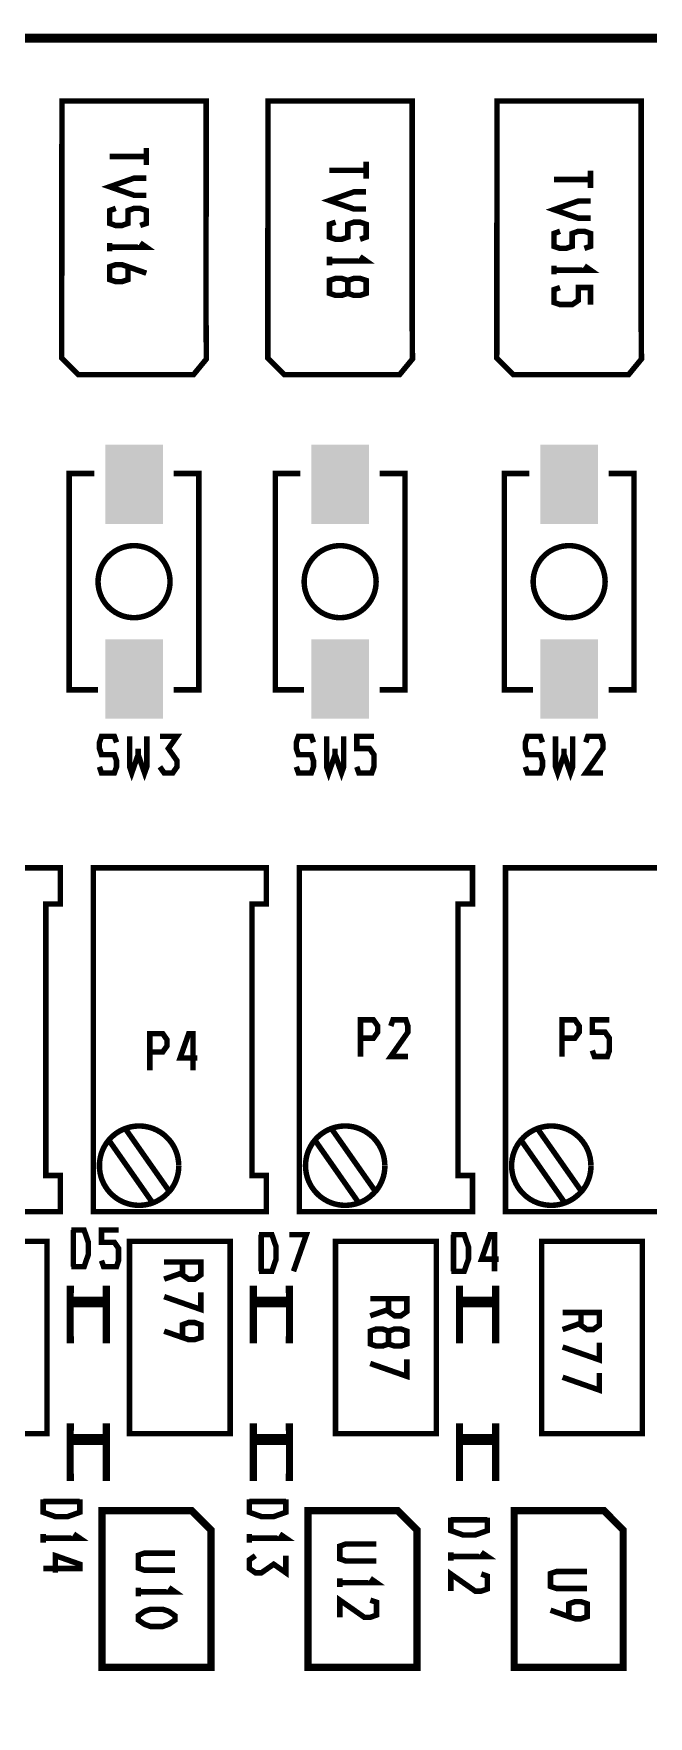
# Model space of a CAD drawing. Extents: x 0 to 130, y 331 to 429.
# Drawn here: x 82.8 to 99.85, y 382.5 to 429.15 of the extents above; entities that cross this region are included whole.
import ezdxf

# ---------------------------------------------------------------- set-up
doc = ezdxf.new("R2010")
doc.units = 0
doc.header["$MEASUREMENT"] = 0
doc.layers.get('0').update_dxf_attribs({"linetype": 'CONTINUOUS'})
doc.layers.add('23-325-0_AST', color=7, linetype='CONTINUOUS')
doc.layers.add('23-325-0_DRD', color=1, linetype='CONTINUOUS')

# ---------------------------------------------------------------- blocks, each defined once
blk = doc.blocks.new('RECTANGLE_43')
blk.add_solid([(1.09982, 0.8001), (1.09982, -0.8001), (-1.09982, 0.8001), (-1.09982, -0.8001)])

msp = doc.modelspace()

# ---------------------------------------------------------------- linework, layer by layer
at = {"layer": '23-325-0_AST'}
for points, const_width in [([(-0.06, 339.022), (129.939, 339.022), (129.939, 429.021), (-0.06, 429.021), (-0.06, 339.022)], 0.254), ([(87.582, 421.287), (87.592, 420.129), (87.237, 419.697), (84.036, 419.697), (83.579, 420.154), (83.587, 427.279), (87.585, 427.279), (87.585, 425.641), (87.582, 421.287)], 0.152), ([(93.297, 421.287), (93.307, 420.129), (92.952, 419.697), (89.751, 419.697), (89.294, 420.154), (89.302, 427.279), (93.3, 427.279), (93.3, 425.641), (93.297, 421.287)], 0.152), ([(99.647, 421.287), (99.657, 420.129), (99.302, 419.697), (96.101, 419.697), (95.644, 420.154), (95.652, 427.279), (99.65, 427.279), (99.65, 425.641), (99.647, 421.287)], 0.152), ([(85.926, 425.506), (85.926, 425.981)], 0.152), ([(84.91, 425.742), (85.926, 425.742)], 0.152), ([(91.006, 425.361), (92.022, 425.361)], 0.152), ([(92.022, 425.125), (92.022, 425.6)], 0.152), ([(85.926, 424.668), (85.588, 424.668), (84.91, 424.904), (85.588, 425.143), (85.926, 425.143)], 0.152), ([(97.229, 425.107), (98.245, 425.107)], 0.152), ([(98.245, 424.871), (98.245, 425.346)], 0.152), ([(92.022, 424.287), (91.684, 424.287), (91.006, 424.523), (91.684, 424.762), (92.022, 424.762)], 0.152), ([(98.245, 424.033), (97.907, 424.033), (97.229, 424.269), (97.907, 424.508), (98.245, 424.508)], 0.152), ([(85.756, 423.83), (85.926, 423.888), (85.926, 424.244), (85.756, 424.305), (85.588, 424.305), (85.418, 424.244), (85.418, 423.888), (85.248, 423.83), (85.08, 423.83), (84.91, 423.888), (84.91, 424.244), (85.08, 424.305)], 0.152), ([(91.852, 423.449), (92.022, 423.507), (92.022, 423.863), (91.852, 423.924), (91.684, 423.924), (91.514, 423.863), (91.514, 423.507), (91.344, 423.449), (91.176, 423.449), (91.006, 423.507), (91.006, 423.863), (91.176, 423.924)], 0.152), ([(98.075, 423.195), (98.245, 423.253), (98.245, 423.609), (98.075, 423.67), (97.907, 423.67), (97.737, 423.609), (97.737, 423.253), (97.567, 423.195), (97.399, 423.195), (97.229, 423.253), (97.229, 423.609), (97.399, 423.67)], 0.152), ([(84.91, 423.111), (84.91, 423.347)], 0.152), ([(84.91, 423.228), (85.926, 423.228), (85.756, 423.347)], 0.152), ([(85.418, 422.687), (85.418, 422.331), (85.248, 422.273), (85.08, 422.273), (84.91, 422.331), (84.91, 422.687), (85.08, 422.745), (85.248, 422.745), (85.926, 422.509)], 0.152), ([(91.006, 422.73), (91.006, 422.966)], 0.152), ([(91.006, 422.847), (92.022, 422.847), (91.852, 422.966)], 0.152), ([(97.229, 422.476), (97.229, 422.712)], 0.152), ([(97.229, 422.593), (98.245, 422.593), (98.075, 422.712)], 0.152), ([(91.514, 421.95), (91.684, 421.892), (91.852, 421.892), (92.022, 421.95), (92.022, 422.306), (91.852, 422.364), (91.684, 422.364), (91.514, 422.306), (91.514, 421.95), (91.344, 421.892), (91.176, 421.892), (91.006, 421.95), (91.006, 422.306), (91.176, 422.364), (91.344, 422.364), (91.514, 422.306)], 0.152), ([(97.399, 422.11), (97.229, 422.052), (97.229, 421.696), (97.399, 421.638), (97.737, 421.638), (97.907, 421.754), (97.907, 422.11), (98.245, 422.11), (98.245, 421.638)], 0.152), ([(84.486, 416.954), (83.787, 416.954), (83.787, 410.959), (84.588, 410.959)], 0.152), ([(86.686, 416.954), (87.384, 416.954), (87.384, 410.959), (86.686, 410.959)], 0.152), ([(90.201, 416.954), (89.502, 416.954), (89.502, 410.959), (90.303, 410.959)], 0.152), ([(92.401, 416.954), (93.099, 416.954), (93.099, 410.959), (92.401, 410.959)], 0.152), ([(96.551, 416.954), (95.852, 416.954), (95.852, 410.959), (96.653, 410.959)], 0.152), ([(98.751, 416.954), (99.449, 416.954), (99.449, 410.959), (98.751, 410.959)], 0.152), ([(85.101, 409.499), (85.04, 409.669), (84.684, 409.669), (84.626, 409.499), (84.626, 409.331), (84.684, 409.161), (85.04, 409.161), (85.101, 408.991), (85.101, 408.823), (85.04, 408.653), (84.684, 408.653), (84.626, 408.823)], 0.152), ([(85.7, 409.331), (85.7, 409.161), (85.522, 408.653), (85.464, 408.823), (85.464, 409.669)], 0.152), ([(85.939, 409.669), (85.939, 408.823), (85.878, 408.653), (85.7, 409.161)], 0.152), ([(86.302, 408.823), (86.421, 408.653), (86.658, 408.653), (86.777, 408.823), (86.777, 408.991), (86.538, 409.331), (86.777, 409.669), (86.302, 409.669)], 0.152), ([(90.562, 409.499), (90.501, 409.669), (90.145, 409.669), (90.087, 409.499), (90.087, 409.331), (90.145, 409.161), (90.501, 409.161), (90.562, 408.991), (90.562, 408.823), (90.501, 408.653), (90.145, 408.653), (90.087, 408.823)], 0.152), ([(91.161, 409.331), (91.161, 409.161), (90.983, 408.653), (90.925, 408.823), (90.925, 409.669)], 0.152), ([(91.4, 409.669), (91.4, 408.823), (91.339, 408.653), (91.161, 409.161)], 0.152), ([(91.763, 408.823), (91.821, 408.653), (92.177, 408.653), (92.238, 408.823), (92.238, 409.161), (92.119, 409.331), (91.763, 409.331), (91.763, 409.669), (92.238, 409.669)], 0.152), ([(96.912, 409.499), (96.851, 409.669), (96.495, 409.669), (96.437, 409.499), (96.437, 409.331), (96.495, 409.161), (96.851, 409.161), (96.912, 408.991), (96.912, 408.823), (96.851, 408.653), (96.495, 408.653), (96.437, 408.823)], 0.152), ([(97.511, 409.331), (97.511, 409.161), (97.333, 408.653), (97.275, 408.823), (97.275, 409.669)], 0.152), ([(97.75, 409.669), (97.75, 408.823), (97.689, 408.653), (97.511, 409.161)], 0.152), ([(98.588, 408.653), (98.113, 408.653), (98.588, 409.331), (98.588, 409.499), (98.527, 409.669), (98.171, 409.669), (98.113, 409.499)], 0.152), ([(83.14, 397.492), (83.541, 397.492), (83.541, 396.492), (78.74, 396.492), (78.74, 406.022), (83.541, 406.022), (83.541, 405.021), (83.14, 405.021), (83.14, 397.492)], 0.152), ([(88.855, 397.492), (89.256, 397.492), (89.256, 396.492), (84.455, 396.492), (84.455, 406.022), (89.256, 406.022), (89.256, 405.021), (88.855, 405.021), (88.855, 397.492)], 0.152), ([(94.57, 397.492), (94.971, 397.492), (94.971, 396.492), (90.17, 396.492), (90.17, 406.022), (94.971, 406.022), (94.971, 405.021), (94.57, 405.021), (94.57, 397.492)], 0.152), ([(100.285, 397.492), (100.686, 397.492), (100.686, 396.492), (95.885, 396.492), (95.885, 406.022), (100.686, 406.022), (100.686, 405.021), (100.285, 405.021), (100.285, 397.492)], 0.152), ([(91.867, 401.3), (92.223, 401.3), (92.342, 401.467), (92.342, 401.638), (92.223, 401.808), (91.867, 401.808), (91.867, 400.792)], 0.152), ([(93.18, 400.792), (92.705, 400.792), (93.18, 401.467), (93.18, 401.638), (93.122, 401.808), (92.766, 401.808), (92.705, 401.638)], 0.152), ([(97.455, 401.3), (97.811, 401.3), (97.93, 401.467), (97.93, 401.638), (97.811, 401.808), (97.455, 401.808), (97.455, 400.792)], 0.152), ([(98.293, 400.959), (98.354, 400.792), (98.71, 400.792), (98.768, 400.959), (98.768, 401.3), (98.649, 401.467), (98.293, 401.467), (98.293, 401.808), (98.768, 401.808)], 0.152), ([(86.025, 400.919), (86.381, 400.919), (86.5, 401.086), (86.5, 401.257), (86.381, 401.427), (86.025, 401.427), (86.025, 400.411)], 0.152), ([(87.338, 400.749), (86.863, 400.749), (87.102, 401.427), (87.219, 401.427), (87.219, 400.411)], 0.152), ([(86.566, 397.05), (85.344, 398.793)], 0.152), ([(92.281, 397.05), (91.059, 398.793)], 0.152), ([(97.996, 397.05), (96.774, 398.793)], 0.152), ([(84.887, 398.473), (86.106, 396.73)], 0.152), ([(90.602, 398.473), (91.821, 396.73)], 0.152), ([(96.317, 398.473), (97.536, 396.73)], 0.152), ([(83.846, 394.965), (84.201, 394.965), (84.318, 395.303), (84.318, 395.643), (84.201, 395.981), (83.846, 395.981)], 0.152), ([(83.904, 394.965), (83.904, 395.981)], 0.152), ([(84.684, 395.135), (84.742, 394.965), (85.098, 394.965), (85.157, 395.135), (85.157, 395.473), (85.04, 395.643), (84.684, 395.643), (84.684, 395.981), (85.157, 395.981)], 0.152), ([(80.379, 395.669), (80.379, 390.335), (83.173, 390.335), (83.173, 395.669), (80.379, 395.669)], 0.152), ([(85.459, 395.669), (85.459, 390.335), (88.253, 390.335), (88.253, 395.669), (85.459, 395.669)], 0.152), ([(89.053, 394.838), (89.408, 394.838), (89.525, 395.176), (89.525, 395.516), (89.408, 395.854), (89.053, 395.854)], 0.152), ([(89.111, 394.838), (89.111, 395.854)], 0.152), ([(90.008, 394.838), (90.364, 395.854), (89.891, 395.854)], 0.152), ([(91.174, 395.669), (91.174, 390.335), (93.968, 390.335), (93.968, 395.669), (91.174, 395.669)], 0.152), ([(94.387, 394.838), (94.742, 394.838), (94.859, 395.176), (94.859, 395.516), (94.742, 395.854), (94.387, 395.854)], 0.152), ([(94.445, 394.838), (94.445, 395.854)], 0.152), ([(95.698, 395.176), (95.225, 395.176), (95.461, 395.854), (95.581, 395.854), (95.581, 394.838)], 0.152), ([(96.889, 395.669), (96.889, 390.335), (99.683, 390.335), (99.683, 395.669), (96.889, 395.669)], 0.152), ([(86.929, 395.095), (86.929, 394.739), (87.1, 394.62), (87.267, 394.62), (87.437, 394.739), (87.437, 395.095), (86.421, 395.095)], 0.152), ([(86.929, 394.797), (86.421, 394.62)], 0.152), ([(83.917, 392.938), (83.815, 392.938), (83.815, 394.335), (83.917, 394.335)], 0.201), ([(84.715, 394.335), (84.816, 394.335), (84.816, 392.938), (84.715, 392.938)], 0.201), ([(86.421, 394.137), (87.437, 393.781), (87.437, 394.256)], 0.152), ([(88.997, 392.938), (88.895, 392.938), (88.895, 394.335), (88.997, 394.335)], 0.201), ([(89.795, 394.335), (89.896, 394.335), (89.896, 392.938), (89.795, 392.938)], 0.201), ([(94.712, 392.938), (94.61, 392.938), (94.61, 394.335), (94.712, 394.335)], 0.201), ([(95.51, 394.335), (95.611, 394.335), (95.611, 392.938), (95.51, 392.938)], 0.201), ([(84.816, 394.035), (84.816, 393.936), (83.815, 393.936), (83.815, 394.035), (84.816, 394.035)], 0.201), ([(89.896, 394.035), (89.896, 393.936), (88.895, 393.936), (88.895, 394.035), (89.896, 394.035)], 0.201), ([(92.644, 394.079), (92.644, 393.723), (92.815, 393.604), (92.982, 393.604), (93.152, 393.723), (93.152, 394.079), (92.136, 394.079)], 0.152), ([(92.644, 393.781), (92.136, 393.604)], 0.152), ([(95.611, 394.035), (95.611, 393.936), (94.61, 393.936), (94.61, 394.035), (95.611, 394.035)], 0.201), ([(97.978, 393.698), (97.978, 393.342), (98.149, 393.223), (98.316, 393.223), (98.486, 393.342), (98.486, 393.698), (97.47, 393.698)], 0.152), ([(86.929, 393.002), (86.929, 393.357), (87.1, 393.418), (87.267, 393.418), (87.437, 393.357), (87.437, 393.002), (87.267, 392.943), (87.1, 392.943), (86.421, 393.179)], 0.152), ([(92.644, 392.824), (92.815, 392.765), (92.982, 392.765), (93.152, 392.824), (93.152, 393.179), (92.982, 393.24), (92.815, 393.24), (92.644, 393.179), (92.644, 392.824), (92.474, 392.765), (92.307, 392.765), (92.136, 392.824), (92.136, 393.179), (92.307, 393.24), (92.474, 393.24), (92.644, 393.179)], 0.152), ([(97.978, 393.4), (97.47, 393.223)], 0.152), ([(97.47, 392.74), (98.486, 392.384), (98.486, 392.859)], 0.152), ([(92.136, 392.283), (93.152, 391.927), (93.152, 392.402)], 0.152), ([(97.47, 391.902), (98.486, 391.546), (98.486, 392.021)], 0.152), ([(83.917, 389.128), (83.815, 389.128), (83.815, 390.525), (83.917, 390.525)], 0.201), ([(84.715, 390.525), (84.816, 390.525), (84.816, 389.128), (84.715, 389.128)], 0.201), ([(88.997, 389.128), (88.895, 389.128), (88.895, 390.525), (88.997, 390.525)], 0.201), ([(89.795, 390.525), (89.896, 390.525), (89.896, 389.128), (89.795, 389.128)], 0.201), ([(94.712, 389.128), (94.61, 389.128), (94.61, 390.525), (94.712, 390.525)], 0.201), ([(95.51, 390.525), (95.611, 390.525), (95.611, 389.128), (95.51, 389.128)], 0.201), ([(84.816, 390.225), (84.816, 390.126), (83.815, 390.126), (83.815, 390.225), (84.816, 390.225)], 0.201), ([(89.896, 390.225), (89.896, 390.126), (88.895, 390.126), (88.895, 390.225), (89.896, 390.225)], 0.201), ([(95.611, 390.225), (95.611, 390.126), (94.61, 390.126), (94.61, 390.225), (95.611, 390.225)], 0.201), ([(83.066, 388.513), (83.066, 388.158), (83.404, 388.038), (83.744, 388.038), (84.082, 388.158), (84.082, 388.513)], 0.152), ([(88.781, 388.513), (88.781, 388.158), (89.119, 388.038), (89.459, 388.038), (89.797, 388.158), (89.797, 388.513)], 0.152), ([(83.066, 388.455), (84.082, 388.455)], 0.152), ([(87.719, 387.668), (87.719, 383.858), (84.697, 383.858), (84.697, 388.201), (87.186, 388.201), (87.719, 387.668)], 0.201), ([(88.781, 388.455), (89.797, 388.455)], 0.152), ([(93.434, 387.668), (93.434, 383.858), (90.412, 383.858), (90.412, 388.201), (92.901, 388.201), (93.434, 387.668)], 0.201), ([(99.149, 387.668), (99.149, 383.858), (96.127, 383.858), (96.127, 388.201), (98.616, 388.201), (99.149, 387.668)], 0.201), ([(94.369, 388.005), (94.369, 387.65), (94.707, 387.53), (95.047, 387.53), (95.385, 387.65), (95.385, 388.005)], 0.152), ([(94.369, 387.947), (95.385, 387.947)], 0.152), ([(83.066, 387.32), (83.066, 387.556)], 0.152), ([(83.066, 387.439), (84.082, 387.439), (83.912, 387.556)], 0.152), ([(88.781, 387.32), (88.781, 387.556)], 0.152), ([(88.781, 387.439), (89.797, 387.439), (89.627, 387.556)], 0.152), ([(92.309, 386.807), (91.463, 386.807), (91.293, 386.865), (91.293, 387.221), (91.463, 387.279), (92.309, 387.279)], 0.152), ([(83.404, 386.481), (83.404, 386.956), (84.082, 386.718), (84.082, 386.601), (83.066, 386.601)], 0.152), ([(86.721, 386.553), (85.875, 386.553), (85.705, 386.611), (85.705, 386.967), (85.875, 387.025), (86.721, 387.025)], 0.152), ([(88.951, 386.956), (88.781, 386.837), (88.781, 386.601), (88.951, 386.481), (89.119, 386.481), (89.459, 386.718), (89.797, 386.481), (89.797, 386.956)], 0.152), ([(94.369, 386.812), (94.369, 387.048)], 0.152), ([(94.369, 386.931), (95.385, 386.931), (95.215, 387.048)], 0.152), ([(91.293, 386.085), (91.293, 386.324)], 0.152), ([(91.293, 386.205), (92.309, 386.205), (92.139, 386.324)], 0.152), ([(94.369, 385.973), (94.369, 386.448), (95.047, 385.973), (95.215, 385.973), (95.385, 386.032), (95.385, 386.387), (95.215, 386.448)], 0.152), ([(98.151, 386.045), (97.305, 386.045), (97.135, 386.103), (97.135, 386.459), (97.305, 386.517), (98.151, 386.517)], 0.152), ([(85.705, 385.831), (85.705, 386.07)], 0.152), ([(85.705, 385.951), (86.721, 385.951), (86.551, 386.07)], 0.152), ([(91.293, 385.247), (91.293, 385.722), (91.971, 385.247), (92.139, 385.247), (92.309, 385.308), (92.309, 385.664), (92.139, 385.722)], 0.152), ([(85.705, 385.29), (85.875, 385.41), (86.043, 385.468), (86.383, 385.468), (86.551, 385.41), (86.721, 385.29), (86.721, 385.171), (86.551, 385.054), (86.383, 384.993), (86.043, 384.993), (85.875, 385.054), (85.705, 385.171), (85.705, 385.29)], 0.152), ([(97.643, 385.265), (97.643, 385.62), (97.813, 385.679), (97.981, 385.679), (98.151, 385.62), (98.151, 385.265), (97.981, 385.206), (97.813, 385.206), (97.135, 385.443)], 0.152)]:
    msp.add_lwpolyline(points, dxfattribs=dict(at, const_width=const_width))
at = {"layer": '23-325-0_AST', "const_width": 0.152}
for points in [[(85.586, 414.955, 0.414214), (84.588, 413.957)], [(86.584, 413.957, 0.414214), (85.586, 414.955)], [(91.301, 414.955, 0.414214), (90.303, 413.957)], [(92.299, 413.957, 0.414214), (91.301, 414.955)], [(97.651, 414.955, 0.414214), (96.653, 413.957)], [(98.649, 413.957, 0.414214), (97.651, 414.955)], [(84.588, 413.957, 0.414214), (85.586, 412.958)], [(85.586, 412.958, 0.414214), (86.584, 413.957)], [(90.303, 413.957, 0.414214), (91.301, 412.958)], [(91.301, 412.958, 0.414214), (92.299, 413.957)], [(96.653, 413.957, 0.414214), (97.651, 412.958)], [(97.651, 412.958, 0.414214), (98.649, 413.957)], [(85.344, 398.798, 0.129029), (84.887, 398.478)], [(85.725, 398.867, 0.088707), (85.344, 398.798)], [(86.825, 397.767, 0.414214), (85.725, 398.867)], [(91.059, 398.798, 0.129029), (90.602, 398.478)], [(91.44, 398.867, 0.088707), (91.059, 398.798)], [(92.54, 397.767, 0.414214), (91.44, 398.867)], [(96.774, 398.798, 0.129029), (96.317, 398.478)], [(97.155, 398.867, 0.088707), (96.774, 398.798)], [(98.255, 397.767, 0.414214), (97.155, 398.867)], [(84.887, 398.478, 0.17774), (84.626, 397.767)], [(90.602, 398.478, 0.17774), (90.341, 397.767)], [(96.317, 398.478, 0.17774), (96.056, 397.767)], [(84.626, 397.767, 0.414214), (85.725, 396.667)], [(86.566, 397.05, 0.177356), (86.827, 397.762)], [(90.341, 397.767, 0.414214), (91.44, 396.667)], [(92.281, 397.05, 0.177356), (92.542, 397.762)], [(96.056, 397.767, 0.414214), (97.155, 396.667)], [(97.996, 397.05, 0.177356), (98.257, 397.762)], [(86.106, 396.735, 0.129408), (86.565, 397.057)], [(91.821, 396.735, 0.129408), (92.28, 397.057)], [(97.536, 396.735, 0.129408), (97.995, 397.057)], [(85.725, 396.667, 0.088707), (86.107, 396.735)], [(91.44, 396.667, 0.088707), (91.822, 396.735)], [(97.155, 396.667, 0.088707), (97.537, 396.735)]]:
    msp.add_lwpolyline(points, format="xyb", dxfattribs=at)
at = {"layer": '23-325-0_DRD'}
msp.add_line((129.939, 429.021), (-0.06, 429.021), dxfattribs=at)

# ---------------------------------------------------------------- block references
at = {"layer": '23-325-0_AST', "rotation": 270}
for p in [(85.586, 416.657), (91.301, 416.657), (97.651, 416.657), (85.586, 411.257), (91.301, 411.257), (97.651, 411.257)]:
    msp.add_blockref('RECTANGLE_43', p, dxfattribs=at)

doc.saveas('drawing.dxf')
